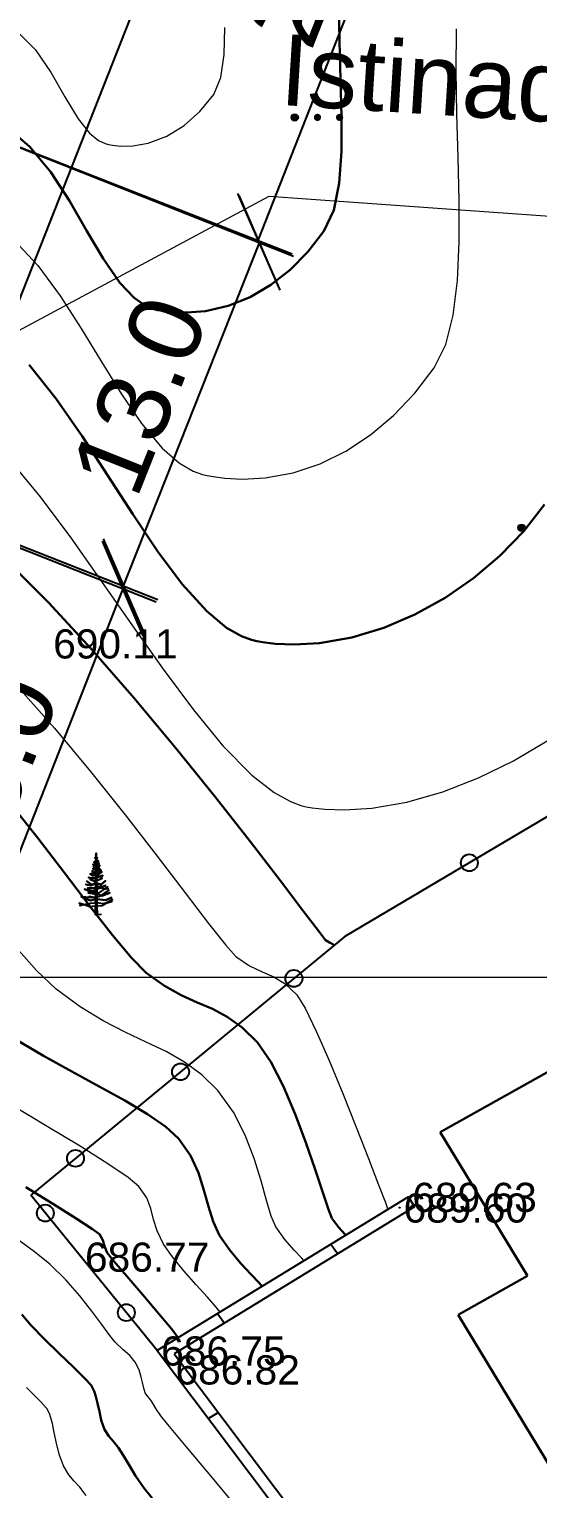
# Model space of a CAD drawing. Header units: feet. Extents: x 3381 to 1374491, y 675186 to 8751562.
# Drawn here: x 686607 to 686624.4, y 4375641.1 to 4375691.2 of the extents above; entities that cross this region are included whole.
import ezdxf

# ---------------------------------------------------------------- set-up
doc = ezdxf.new("R2010")
doc.units = ezdxf.units.FT
doc.header["$MEASUREMENT"] = 0
doc.header["$PDMODE"] = 34
doc.header["$PDSIZE"] = 0.01
doc.layers.get('0').update_dxf_attribs({"linetype": 'CONTINUOUS'})
doc.layers.get('Defpoints').update_dxf_attribs({"linetype": 'CONTINUOUS'})
for name, color, linetype in [('0_Point_Height', 2, 'CONTINUOUS'), ('0_Point_Point', 7, 'CONTINUOUS'), ('Aqaclar', 3, 'CONTINUOUS'), ('col bitkisi', 7, 'CONTINUOUS')]:
    doc.layers.add(name, color=color, linetype=linetype)
for name, color, linetype, lineweight in [('ANA HORIZONTAL', 24, 'CONTINUOUS', 30), ('das tikili', 5, 'CONTINUOUS', 0), ('HORIZANTAL', 24, 'CONTINUOUS', 13), ('km setka', 170, 'CONTINUOUS', 15)]:
    doc.layers.add(name, color=color, linetype=linetype, lineweight=lineweight)
doc.styles.get("Standard").update_dxf_attribs({"font": 'arial.ttf', "height": 2.5})
doc.dimstyles.new('ISO-25', dxfattribs={"dimtxt": 2.5, "dimasz": 2.5, "dimexe": 1.25, "dimexo": 0.625, "dimtad": 1, "dimtxsty": 'Standard', "dimblk": 'OBLIQUE', "dimcen": 2.5, "dimadec": 0, "dimazin": 0, "dimtfac": 1, "dimtmove": 0, "dimatfit": 3, "dimldrblk": 'OBLIQUE', "dimfxl": 1, "dimarcsym": 0})

# ---------------------------------------------------------------- blocks, each defined once
blk = doc.blocks.new('_Oblique')
at = {"color": 0, "linetype": 'ByBlock', "lineweight": -2}
blk.add_line((-0.5, -0.5), (0.5, 0.5), dxfattribs=at)
blk = doc.blocks.new('*D94')
at = {"color": 0, "lineweight": -2, "transparency": 16777216}
for p, q in [((686605.029, 4375709.428), (686616.985, 4375704.712)), ((686615.822, 4375705.171), (686592.684, 4375646.508)), ((686581.891, 4375650.765), (686593.847, 4375646.049))]:
    blk.add_line(p, q, dxfattribs=at)
at = {"layer": 'Defpoints', "color": 0, "lineweight": 18, "transparency": 16777216}
for p in [(686604.447, 4375709.658), (686581.309, 4375650.994), (686592.684, 4375646.508)]:
    blk.add_point(p, dxfattribs=at)
at = {"color": 0, "lineweight": -2, "transparency": 16777216, "xscale": 2.5, "yscale": 2.5, "zscale": 2.5}
for p, rotation in [((686615.822, 4375705.171), 68.47466088882773), ((686592.684, 4375646.508), 248.4746608888277)]:
    blk.add_blockref('_Oblique', p, dxfattribs=dict(at, rotation=rotation))
at = {"color": 0, "lineweight": 18, "transparency": 16777216, "insert": (686602.483, 4375676.537), "char_height": 2.5, "width": 9.62577, "attachment_point": 5, "rotation": 68.4747}
blk.add_mtext('{\\fArial|b0|i0|c238|p34;63.0}', dxfattribs=at)
blk = doc.blocks.new('*D109')
at = {"color": 0, "lineweight": -2, "transparency": 16777216}
for p, q in [((686593.021, 4375678.831), (686611.404, 4375671.597)), ((686610.24, 4375672.055), (686604.637, 4375657.817)), ((686587.418, 4375664.593), (686605.8, 4375657.359))]:
    blk.add_line(p, q, dxfattribs=at)
at = {"layer": 'Defpoints', "color": 0, "lineweight": 13, "transparency": 16777216}
for p in [(686592.44, 4375679.06), (686586.836, 4375664.822), (686604.637, 4375657.817)]:
    blk.add_point(p, dxfattribs=at)
at = {"color": 0, "lineweight": -2, "transparency": 16777216, "xscale": 2.5, "yscale": 2.5, "zscale": 2.5}
for p, rotation in [((686610.24, 4375672.055), 68.51816272199878), ((686604.637, 4375657.817), 248.5181627219987)]:
    blk.add_blockref('_Oblique', p, dxfattribs=dict(at, rotation=rotation))
at = {"color": 0, "lineweight": 13, "transparency": 16777216, "insert": (686605.669, 4375665.632), "char_height": 2.5, "attachment_point": 5, "rotation": 68.5182}
blk.add_mtext('{\\fArial|b0|i0|c238|p34;15.0}', dxfattribs=at)
blk = doc.blocks.new('*D110')
at = {"color": 0, "lineweight": -2, "transparency": 16777216}
for p, q in [((686597.694, 4375690.662), (686616.057, 4375683.375)), ((686610.187, 4375671.972), (686614.895, 4375683.836)), ((686592.986, 4375678.797), (686611.349, 4375671.511))]:
    blk.add_line(p, q, dxfattribs=at)
at = {"layer": 'Defpoints', "color": 0, "lineweight": 13, "transparency": 16777216}
for p in [(686597.113, 4375690.892), (686614.895, 4375683.836), (686592.405, 4375679.028)]:
    blk.add_point(p, dxfattribs=at)
at = {"color": 0, "lineweight": -2, "transparency": 16777216, "xscale": 2.5, "yscale": 2.5, "zscale": 2.5}
for p, rotation in [((686614.895, 4375683.836), 68.35683997486306), ((686610.187, 4375671.972), 248.3568399748631)]:
    blk.add_blockref('_Oblique', p, dxfattribs=dict(at, rotation=rotation))
at = {"color": 0, "lineweight": 13, "transparency": 16777216, "insert": (686610.773, 4375678.606), "char_height": 2.5, "width": 11.27116, "attachment_point": 5, "rotation": 68.3568}
blk.add_mtext('{\\fArial|b0|i0|c238|p34;13.0}', dxfattribs=at)
blk = doc.blocks.new('*D111')
at = {"color": 0, "lineweight": -2, "transparency": 16777216}
for p, q in [((686605.089, 4375709.376), (686623.365, 4375702.206)), ((686614.845, 4375683.909), (686622.202, 4375702.662)), ((686597.732, 4375690.622), (686616.008, 4375683.452))]:
    blk.add_line(p, q, dxfattribs=at)
at = {"layer": 'Defpoints', "color": 0, "lineweight": 13, "transparency": 16777216}
for p in [(686604.507, 4375709.604), (686622.202, 4375702.662), (686597.15, 4375690.85)]:
    blk.add_point(p, dxfattribs=at)
at = {"color": 0, "lineweight": -2, "transparency": 16777216, "xscale": 2.5, "yscale": 2.5, "zscale": 2.5}
for p, rotation in [((686622.202, 4375702.662), 68.5803896214416), ((686614.845, 4375683.909), 248.5803896214416)]:
    blk.add_blockref('_Oblique', p, dxfattribs=dict(at, rotation=rotation))
at = {"color": 0, "lineweight": 13, "transparency": 16777216, "insert": (686616.753, 4375693.98), "char_height": 2.5, "attachment_point": 5, "rotation": 68.5804}
blk.add_mtext('{\\fArial|b0|i0|c238|p34;20.0}', dxfattribs=at)

msp = doc.modelspace()

# ---------------------------------------------------------------- hatches: boundary and pattern name
at = {"layer": 'col bitkisi', "ltscale": 1.5}
h = msp.add_hatch(color=256, dxfattribs=at)
edge = h.paths.add_edge_path()
edge.add_arc((686616.1, 4375688.137), 0.125, 0, 360)
h = msp.add_hatch(color=256, dxfattribs=at)
edge = h.paths.add_edge_path()
edge.add_arc((686616.882, 4375688.137), 0.125, 0, 360)
h = msp.add_hatch(color=256, dxfattribs=at)
edge = h.paths.add_edge_path()
edge.add_arc((686617.641, 4375688.137), 0.125, 0, 360)
h = msp.add_hatch(color=256, dxfattribs=at)
edge = h.paths.add_edge_path()
edge.add_arc((686623.884, 4375674.058), 0.125, 0, 360)

# ---------------------------------------------------------------- linework, layer by layer
at = {"linetype": 'Continuous'}
for p, q in [((686641.971, 4375674.326, 690.121), (686617.821, 4375660.034, 690.108)), ((686617.821, 4375660.034, 690.108), (686607.039, 4375651.156, 96.176)), ((686611.379, 4375645.826, 686.749), (686607.039, 4375651.156, 155.937)), ((686620.002, 4375651.097, 689.629), (686611.379, 4375645.826, 686.749)), ((686620.002, 4375651.097, 689.629), (686620.211, 4375650.756, 689.629)), ((686620.211, 4375650.756, 689.629), (686611.964, 4375645.715, 686.875)), ((686617.344, 4375649.472, 526.873), (686617.586, 4375649.151, 514.864)), ((686613.452, 4375647.093, 538.515), (686613.694, 4375646.772, 526.505)), ((686611.379, 4375645.826, 686.749), (686624.173, 4375628.858, 26.213)), ((686611.964, 4375645.715, 673.042), (686625.06, 4375628.321, 22.403)), ((686613.479, 4375643.703, 687.856), (686613.138, 4375643.494, 687.742))]:
    msp.add_line(p, q, dxfattribs=at)
at = {"color": 7, "lineweight": 18}
msp.add_lwpolyline([(686589.238, 4375671.505), (686615.222, 4375685.438), (686636.255, 4375683.939)], dxfattribs=at)
at = {"linetype": 'Continuous'}
for centre in [(686622.094, 4375662.563, 690.11), (686616.073, 4375658.595, 593.796), (686612.181, 4375655.39, 379.396), (686608.576, 4375652.422, 180.832), (686607.539, 4375650.542, 217.111), (686610.32, 4375647.128, 557.12)]:
    msp.add_circle(centre, 0.291, dxfattribs=at)
msp.add_open_spline([(686532.216, 4375862.55), (686534.037, 4375859.08), (686540.343, 4375847.062), (686550.24, 4375829.08), (686564.234, 4375809.816), (686575.006, 4375789.618), (686585.969, 4375771.733), (686595.096, 4375754.329), (686608.511, 4375735.808), (686625.111, 4375721.519), (686636.646, 4375706.682), (686644.576, 4375696.2), (686655.894, 4375684.281), (686664.143, 4375673.589), (686668.587, 4375667.829)], degree=3, knots=[0, 0, 0, 0, 11.75951, 40.72321, 61.46233, 83.054979, 109.290717, 124.392744, 141.962718, 177.533008, 189.558821, 198.276488, 216.955448, 238.768866, 238.768866, 238.768866, 238.768866], dxfattribs=at)
at = {"layer": '0_Point_Point'}
for p in [(686617.821, 4375660.034, 690.108), (686620.002, 4375651.097, 689.629), (686619.701, 4375650.731, 689.604), (686608.765, 4375649.046, 686.766), (686611.379, 4375645.826, 686.749), (686611.87, 4375645.176, 686.82)]:
    msp.add_point(p, dxfattribs=at)
at = {"layer": 'ANA HORIZONTAL', "color": 32, "lineweight": 30}
for points, elevation in [([(686606.34, 4375687.695), (686607.004, 4375687.132), (686607.73, 4375686.258), (686608.37, 4375685.272), (686608.956, 4375684.256), (686609.52, 4375683.291), (686610.095, 4375682.459), (686610.584, 4375681.946), (686610.978, 4375681.677), (686611.259, 4375681.562), (686611.405, 4375681.527), (686611.571, 4375681.498), (686611.902, 4375681.457), (686612.393, 4375681.439), (686613.037, 4375681.49), (686613.818, 4375681.67), (686614.566, 4375681.972), (686615.276, 4375682.388), (686615.94, 4375682.908), (686616.552, 4375683.526), (686617.105, 4375684.233), (686617.439, 4375684.95), (686617.627, 4375685.875), (686617.707, 4375686.962), (686617.711, 4375688.167), (686617.675, 4375689.445), (686617.633, 4375690.752), (686617.62, 4375692.042)], 692), ([(686606.982, 4375679.645), (686607.906, 4375678.484), (686608.804, 4375677.201), (686609.679, 4375675.861), (686610.538, 4375674.526), (686611.388, 4375673.26), (686612.232, 4375672.127), (686613.078, 4375671.192), (686613.759, 4375670.628), (686614.275, 4375670.335), (686614.622, 4375670.208), (686614.796, 4375670.167), (686615.007, 4375670.13), (686615.432, 4375670.078), (686616.08, 4375670.048), (686616.956, 4375670.097), (686618.058, 4375670.292), (686619.154, 4375670.625), (686620.227, 4375671.084), (686621.26, 4375671.657), (686622.238, 4375672.333), (686623.144, 4375673.099), (686623.962, 4375673.944), (686624.676, 4375674.857)], 691), ([(686606.24, 4375672.902), (686607.65, 4375671.491), (686609.115, 4375669.901), (686610.587, 4375668.209), (686612.019, 4375666.49), (686613.365, 4375664.823), (686614.577, 4375663.282), (686615.609, 4375661.944), (686616.414, 4375660.885), (686616.946, 4375660.183), (686617.156, 4375659.913), (686617.292, 4375659.829), (686617.412, 4375659.775), (686617.459, 4375659.736)], 690), ([(686606.28, 4375664.68), (686607.264, 4375663.44), (686608.203, 4375662.216), (686609.073, 4375661.074), (686609.845, 4375660.079), (686610.495, 4375659.296), (686610.996, 4375658.791), (686611.626, 4375658.336), (686612.207, 4375658.016), (686612.754, 4375657.773), (686613.276, 4375657.548), (686613.787, 4375657.282), (686614.297, 4375656.916), (686614.819, 4375656.391), (686615.277, 4375655.729), (686615.713, 4375654.884), (686616.119, 4375653.935), (686616.486, 4375652.961), (686616.804, 4375652.039), (686617.064, 4375651.248), (686617.257, 4375650.667), (686617.374, 4375650.373), (686617.606, 4375650.057), (686617.83, 4375649.812), (686617.855, 4375649.785)], 689), ([(686614.982, 4375648.028), (686614.881, 4375648.147), (686614.606, 4375648.434), (686614.253, 4375648.815), (686613.874, 4375649.27), (686613.521, 4375649.779), (686613.298, 4375650.25), (686613.136, 4375650.773), (686612.985, 4375651.335), (686612.797, 4375651.92), (686612.521, 4375652.514), (686612.109, 4375653.103), (686611.671, 4375653.507), (686611.044, 4375653.941), (686610.269, 4375654.403), (686609.389, 4375654.891), (686608.444, 4375655.404), (686607.475, 4375655.94), (686606.523, 4375656.497)], 688), ([(686612.103, 4375646.268), (686611.882, 4375646.558), (686611.438, 4375647.089), (686610.885, 4375647.734), (686610.333, 4375648.377), (686609.891, 4375648.899), (686609.667, 4375649.185), (686609.57, 4375649.414), (686609.518, 4375649.611), (686609.4, 4375649.816), (686609.156, 4375649.994), (686608.603, 4375650.353), (686607.817, 4375650.847), (686606.875, 4375651.432)], 687), ([(686611.21, 4375640.761), (686610.923, 4375641.112), (686610.637, 4375641.534), (686610.405, 4375641.914), (686610.216, 4375642.238), (686610.054, 4375642.494), (686609.872, 4375642.716), (686609.716, 4375642.885), (686609.567, 4375643.122), (686609.456, 4375643.433), (686609.396, 4375643.738), (686609.33, 4375644.026), (686609.269, 4375644.253), (686609.215, 4375644.433), (686609.11, 4375644.636), (686608.899, 4375644.873), (686608.503, 4375645.26), (686608.007, 4375645.733), (686607.495, 4375646.23), (686607.051, 4375646.686), (686606.732, 4375647.062)], 686)]:
    msp.add_lwpolyline(points, dxfattribs=dict(at, elevation=elevation))
at = {"layer": 'Aqaclar', "color": 3}
msp.add_lwpolyline([(686609.473, 4375660.788), (686609.261, 4375660.781), (686609.265, 4375661.075), (686609.057, 4375661.051), (686608.848, 4375661.127), (686608.697, 4375661.181), (686608.848, 4375661.127), (686608.722, 4375661.1), (686608.848, 4375661.127), (686609.101, 4375661.181), (686609.267, 4375661.188), (686609.265, 4375661.075), (686609.31, 4375661.08), (686609.314, 4375660.782), (686609.31, 4375661.08), (686609.487, 4375661.1), (686609.653, 4375661.194), (686609.822, 4375661.238), (686609.653, 4375661.194), (686609.847, 4375661.302), (686609.653, 4375661.194), (686609.512, 4375661.157), (686609.309, 4375661.186), (686609.31, 4375661.08), (686609.309, 4375661.186), (686609.291, 4375661.189), (686609.267, 4375661.188), (686609.268, 4375661.311), (686609.266, 4375661.311), (686609.095, 4375661.27), (686608.836, 4375661.343), (686609.095, 4375661.27), (686609.266, 4375661.311), (686609.268, 4375661.311), (686609.269, 4375661.357), (686609.259, 4375661.359), (686609.045, 4375661.408), (686609.174, 4375661.378), (686609.101, 4375661.367), (686608.773, 4375661.4), (686609.101, 4375661.367), (686609.174, 4375661.378), (686609.269, 4375661.393), (686609.269, 4375661.357), (686609.269, 4375661.393), (686609.306, 4375661.399), (686609.309, 4375661.186), (686609.308, 4375661.311), (686609.31, 4375661.311), (686609.613, 4375661.278), (686609.815, 4375661.367), (686609.613, 4375661.278), (686609.308, 4375661.311), (686609.306, 4375661.399), (686609.417, 4375661.416), (686609.714, 4375661.626), (686609.452, 4375661.44), (686609.474, 4375661.432), (686609.758, 4375661.529), (686609.474, 4375661.432), (686609.367, 4375661.472), (686609.305, 4375661.482), (686609.306, 4375661.399), (686609.305, 4375661.482), (686609.27, 4375661.488), (686609.269, 4375661.393), (686609.27, 4375661.488), (686609.007, 4375661.529), (686609.27, 4375661.488), (686609.271, 4375661.537), (686609.203, 4375661.537), (686608.88, 4375661.659), (686609.203, 4375661.537), (686609.271, 4375661.537), (686609.272, 4375661.64), (686609.184, 4375661.602), (686608.975, 4375661.651), (686609.184, 4375661.602), (686609.303, 4375661.653), (686609.305, 4375661.537), (686609.271, 4375661.537), (686609.305, 4375661.537), (686609.305, 4375661.482), (686609.305, 4375661.537), (686609.386, 4375661.537), (686609.585, 4375661.67), (686609.676, 4375661.732), (686609.585, 4375661.67), (686609.607, 4375661.667), (686609.702, 4375661.683), (686609.607, 4375661.667), (686609.449, 4375661.691), (686609.422, 4375661.704), (686609.303, 4375661.653), (686609.422, 4375661.704), (686609.6, 4375661.78), (686609.422, 4375661.704), (686609.36, 4375661.732), (686609.468, 4375661.756), (686609.36, 4375661.732), (686609.291, 4375661.764), (686609.302, 4375661.759), (686609.302, 4375661.719), (686609.36, 4375661.732), (686609.302, 4375661.719), (686609.303, 4375661.653), (686609.302, 4375661.719), (686609.273, 4375661.712), (686609.272, 4375661.64), (686609.273, 4375661.712), (686609.177, 4375661.691), (686609, 4375661.699), (686609.177, 4375661.691), (686609.273, 4375661.712), (686609.274, 4375661.804), (686609.329, 4375661.796), (686609.302, 4375661.8), (686609.302, 4375661.759), (686609.302, 4375661.8), (686609.274, 4375661.804), (686609.101, 4375661.829), (686608.969, 4375661.934), (686609.101, 4375661.829), (686609.165, 4375661.82), (686609.101, 4375661.78), (686608.931, 4375661.821), (686609.101, 4375661.78), (686609.165, 4375661.82), (686609.275, 4375661.888), (686609.274, 4375661.804), (686609.301, 4375661.8), (686609.301, 4375661.864), (686609.462, 4375661.821), (686609.6, 4375661.942), (686609.462, 4375661.821), (686609.301, 4375661.864), (686609.3, 4375661.945), (686609.487, 4375662.031), (686609.259, 4375661.926), (686609.076, 4375661.991), (686609.259, 4375661.926), (686609.276, 4375661.934), (686609.275, 4375661.888), (686609.277, 4375662.045), (686609.259, 4375662.039), (686609.171, 4375662.031), (686609.026, 4375662.056), (686609.171, 4375662.031), (686609.259, 4375662.039), (686609.277, 4375662.045), (686609.298, 4375662.053), (686609.3, 4375661.945), (686609.298, 4375662.053), (686609.518, 4375662.128), (686609.412, 4375662.092), (686609.487, 4375662.088), (686609.335, 4375662.096), (686609.221, 4375662.153), (686609.278, 4375662.124), (686609.277, 4375662.045), (686609.298, 4375662.053), (686609.297, 4375662.147), (686609.171, 4375662.112), (686609.083, 4375662.185), (686609.171, 4375662.112), (686609.278, 4375662.141), (686609.278, 4375662.124), (686609.278, 4375662.141), (686609.379, 4375662.169), (686609.48, 4375662.25), (686609.379, 4375662.169), (686609.297, 4375662.147), (686609.297, 4375662.188), (686609.329, 4375662.185), (686609.455, 4375662.298), (686609.329, 4375662.185), (686609.297, 4375662.188), (686609.279, 4375662.189), (686609.278, 4375662.141), (686609.279, 4375662.189), (686609.139, 4375662.201), (686609.279, 4375662.189), (686609.279, 4375662.205), (686609.152, 4375662.29), (686609.279, 4375662.205), (686609.281, 4375662.316), (686609.285, 4375662.315), (686609.171, 4375662.363), (686609.285, 4375662.315), (686609.392, 4375662.379), (686609.295, 4375662.321), (686609.297, 4375662.188), (686609.296, 4375662.254), (686609.436, 4375662.347), (686609.296, 4375662.254), (686609.294, 4375662.391), (686609.354, 4375662.404), (686609.411, 4375662.469), (686609.354, 4375662.404), (686609.294, 4375662.391), (686609.282, 4375662.388), (686609.281, 4375662.316), (686609.282, 4375662.388), (686609.24, 4375662.379), (686609.19, 4375662.444), (686609.24, 4375662.379), (686609.282, 4375662.388), (686609.283, 4375662.482), (686609.171, 4375662.509), (686609.304, 4375662.477), (686609.392, 4375662.525), (686609.304, 4375662.477), (686609.293, 4375662.479), (686609.294, 4375662.391), (686609.293, 4375662.479), (686609.292, 4375662.523), (686609.373, 4375662.566), (686609.292, 4375662.523), (686609.291, 4375662.596), (686609.323, 4375662.59), (686609.291, 4375662.596), (686609.24, 4375662.606), (686609.284, 4375662.598), (686609.283, 4375662.482), (686609.283, 4375662.525), (686609.24, 4375662.533), (686609.283, 4375662.525), (686609.284, 4375662.556), (686609.209, 4375662.582), (686609.284, 4375662.556), (686609.284, 4375662.598), (686609.285, 4375662.637), (686609.259, 4375662.647), (686609.291, 4375662.635), (686609.323, 4375662.622), (686609.348, 4375662.59), (686609.335, 4375662.607), (686609.367, 4375662.631), (686609.323, 4375662.598), (686609.335, 4375662.607), (686609.323, 4375662.622), (686609.291, 4375662.635), (686609.291, 4375662.596), (686609.291, 4375662.635), (686609.29, 4375662.697), (686609.329, 4375662.728), (686609.295, 4375662.701), (686609.316, 4375662.687), (686609.295, 4375662.701), (686609.286, 4375662.707), (686609.24, 4375662.736), (686609.286, 4375662.707), (686609.286, 4375662.767), (686609.259, 4375662.801), (686609.286, 4375662.767), (686609.288, 4375662.889), (686609.29, 4375662.704), (686609.29, 4375662.697), (686609.29, 4375662.704), (686609.286, 4375662.707), (686609.285, 4375662.693), (686609.29, 4375662.697), (686609.278, 4375662.687), (686609.285, 4375662.693), (686609.285, 4375662.637)], dxfattribs=at)
at = {"layer": 'col bitkisi', "lineweight": 13, "ltscale": 1.5}
for centre in [(686616.1, 4375688.137), (686623.884, 4375674.058)]:
    msp.add_circle(centre, 0.125, dxfattribs=at)
at = {"layer": 'das tikili', "color": 0, "lineweight": 30}
for p, q in [((686621.098, 4375653.322, 689.594), (686624.096, 4375648.385, 689.594)), ((686624.096, 4375648.385, 689.594), (686621.707, 4375647.05, 689.594)), ((686621.707, 4375647.05, 689.594), (686624.962, 4375641.69, 689.594))]:
    msp.add_line(p, q, dxfattribs=at)
at = {"layer": 'das tikili', "color": 0, "lineweight": 30, "elevation": 689.594}
msp.add_lwpolyline([(686621.098, 4375653.322), (686637.66, 4375662.58)], dxfattribs=at)
at = {"layer": 'HORIZANTAL', "color": 32, "linetype": 'Continuous', "lineweight": 13}
for points, elevation in [([(686606.255, 4375691.262), (686606.693, 4375690.971), (686607.198, 4375690.451), (686607.737, 4375689.669), (686608.214, 4375688.843), (686608.672, 4375688.084), (686609.054, 4375687.599), (686609.366, 4375687.343), (686609.59, 4375687.237), (686609.709, 4375687.206), (686609.849, 4375687.183), (686610.128, 4375687.155), (686610.54, 4375687.16), (686611.075, 4375687.251), (686611.712, 4375687.489), (686612.305, 4375687.855), (686612.844, 4375688.336), (686613.32, 4375688.921), (686613.569, 4375689.51), (686613.683, 4375690.294), (686613.706, 4375691.216)], 692.5), ([(686606.455, 4375683.932), (686607.278, 4375683.051), (686608.045, 4375682.018), (686608.769, 4375680.896), (686609.467, 4375679.749), (686610.154, 4375678.639), (686610.845, 4375677.631), (686611.556, 4375676.787), (686612.15, 4375676.273), (686612.615, 4375676.003), (686612.936, 4375675.885), (686613.1, 4375675.847), (686613.302, 4375675.811), (686613.705, 4375675.759), (686614.303, 4375675.727), (686615.089, 4375675.766), (686616.047, 4375675.942), (686616.973, 4375676.253), (686617.859, 4375676.69), (686618.701, 4375677.245), (686619.491, 4375677.911), (686620.223, 4375678.681), (686620.891, 4375679.545), (686621.287, 4375680.345), (686621.544, 4375681.357), (686621.688, 4375682.542), (686621.746, 4375683.863), (686621.743, 4375685.282), (686621.707, 4375686.76), (686621.662, 4375688.261), (686621.637, 4375689.745), (686621.657, 4375691.176)], 691.5), ([(686606.333, 4375676.36), (686607.367, 4375675.113), (686608.416, 4375673.711), (686609.473, 4375672.215), (686610.531, 4375670.691), (686611.583, 4375669.201), (686612.621, 4375667.809), (686613.638, 4375666.578), (686614.627, 4375665.572), (686615.393, 4375664.971), (686615.951, 4375664.661), (686616.313, 4375664.529), (686616.492, 4375664.487), (686616.704, 4375664.451), (686617.137, 4375664.4), (686617.811, 4375664.375), (686618.745, 4375664.434), (686619.952, 4375664.646), (686621.181, 4375664.998), (686622.41, 4375665.475), (686623.614, 4375666.064), (686624.772, 4375666.749)], 690.5), ([(686606.595, 4375668.599), (686607.849, 4375667.183), (686609.09, 4375665.695), (686610.277, 4375664.207), (686611.374, 4375662.794), (686612.341, 4375661.528), (686613.139, 4375660.484), (686613.731, 4375659.734), (686614.076, 4375659.352), (686614.552, 4375659.025), (686614.982, 4375658.818), (686615.384, 4375658.644), (686615.775, 4375658.412), (686616.174, 4375658.035), (686616.46, 4375657.573), (686616.841, 4375656.787), (686617.284, 4375655.777), (686617.753, 4375654.644), (686618.214, 4375653.489), (686618.634, 4375652.413), (686618.978, 4375651.518), (686619.212, 4375650.903), (686619.301, 4375650.669), (686619.301, 4375650.669)], 689.5), ([(686616.42, 4375648.907), (686616.344, 4375648.994), (686616.078, 4375649.273), (686615.756, 4375649.643), (686615.447, 4375650.076), (686615.294, 4375650.439), (686615.136, 4375650.981), (686614.95, 4375651.654), (686614.714, 4375652.413), (686614.402, 4375653.212), (686613.994, 4375654.005), (686613.464, 4375654.747), (686612.917, 4375655.291), (686612.322, 4375655.723), (686611.682, 4375656.084), (686611.001, 4375656.413), (686610.281, 4375656.752), (686609.525, 4375657.141), (686608.736, 4375657.62), (686607.917, 4375658.23), (686607.239, 4375658.87), (686606.542, 4375659.66)], 688.5), ([(686613.543, 4375647.149), (686613.409, 4375647.318), (686613.105, 4375647.655), (686612.715, 4375648.086), (686612.294, 4375648.563), (686611.902, 4375649.044), (686611.594, 4375649.482), (686611.374, 4375649.93), (686611.256, 4375650.326), (686611.163, 4375650.696), (686611.021, 4375651.065), (686610.754, 4375651.46), (686610.385, 4375651.765), (686609.683, 4375652.237), (686608.73, 4375652.836), (686607.606, 4375653.52), (686606.391, 4375654.249)], 687.5), ([(686614.55, 4375639.933), (686613.33, 4375641.393), (686612.376, 4375642.536), (686611.746, 4375643.292), (686611.501, 4375643.59), (686611.356, 4375643.808), (686611.246, 4375643.994), (686611.162, 4375644.129), (686611.06, 4375644.249), (686610.971, 4375644.375), (686610.922, 4375644.535), (686610.879, 4375644.727), (686610.831, 4375644.918), (686610.758, 4375645.161), (686610.625, 4375645.43), (686610.435, 4375645.658), (686610.208, 4375645.856), (686609.941, 4375646.112), (686609.753, 4375646.349), (686609.484, 4375646.718), (686609.138, 4375647.184), (686608.721, 4375647.71), (686608.239, 4375648.258), (686607.697, 4375648.792), (686607.17, 4375649.217), (686606.398, 4375649.778)], 686.5), ([(686608.947, 4375640.858), (686608.722, 4375641.142), (686608.525, 4375641.351), (686608.342, 4375641.566), (686608.162, 4375641.869), (686608.009, 4375642.275), (686607.906, 4375642.697), (686607.837, 4375643.069), (686607.782, 4375643.325), (686607.729, 4375643.517), (686607.684, 4375643.67), (686607.595, 4375643.841), (686607.376, 4375644.081), (686606.898, 4375644.564)], 685.5)]:
    msp.add_lwpolyline(points, dxfattribs=dict(at, elevation=elevation))
at = {"layer": 'km setka', "flags": 128}
msp.add_lwpolyline([(686441.509, 4375658.638), (686692.59, 4375658.638)], dxfattribs=at)

# ---------------------------------------------------------------- texts
at = {"lineweight": 9, "insert": (686615.704, 4375691.002), "char_height": 4.85708, "width": 21.33276, "attachment_point": 1, "rotation": 356.3929}
msp.add_mtext('{\\fArial|b0|i0|c238|p34;\\H0.50197x;İstinad  divarı} ', dxfattribs=at)
at = {"layer": '0_Point_Height', "color": 0}
for s, p in [('690.11', (686607.809, 4375669.572, 690.108)), ('689.63', (686620.138, 4375650.583, 689.629)), ('689.60', (686619.837, 4375650.217, 689.604)), ('686.77', (686608.901, 4375648.532, 686.766)), ('686.75', (686611.515, 4375645.312, 686.749)), ('686.82', (686612.006, 4375644.662, 686.82))]:
    msp.add_text(s, height=1, dxfattribs=at).set_placement(p)

# ---------------------------------------------------------------- dimensions: what is measured, and where the dimension line sits
at = {"color": 7, "lineweight": 18}
dim = msp.add_aligned_dim(p1=(686604.447, 4375709.658), p2=(686581.309, 4375650.994), distance=12.227, text='{\\fArial|b0|i0|c238|p34;63.0}', dimstyle='ISO-25', dxfattribs=at)
dim.commit()
dim.dimension.update_dxf_attribs({"geometry": '*D94', "text_midpoint": (686602.483, 4375676.537)})
at = {"color": 7, "lineweight": 13}
for p1, p2, distance, text, picture, middle in [((686597.15, 4375690.85), (686604.507, 4375709.604), -19.008, '{\\fArial|b0|i0|c238|p34;20.0}', '*D111', (686616.753, 4375693.98)), ((686592.405, 4375679.028), (686597.113, 4375690.892), -19.131, '{\\fArial|b0|i0|c238|p34;13.0}', '*D110', (686610.773, 4375678.606)), ((686592.44, 4375679.06), (686586.836, 4375664.822), 19.13, '{\\fArial|b0|i0|c238|p34;15.0}', '*D109', (686605.669, 4375665.632))]:
    dim = msp.add_aligned_dim(p1=p1, p2=p2, distance=distance, text=text, dimstyle='ISO-25', dxfattribs=at)
    dim.commit()
    dim.dimension.update_dxf_attribs({"geometry": picture, "text_midpoint": middle})

doc.saveas('drawing.dxf')
